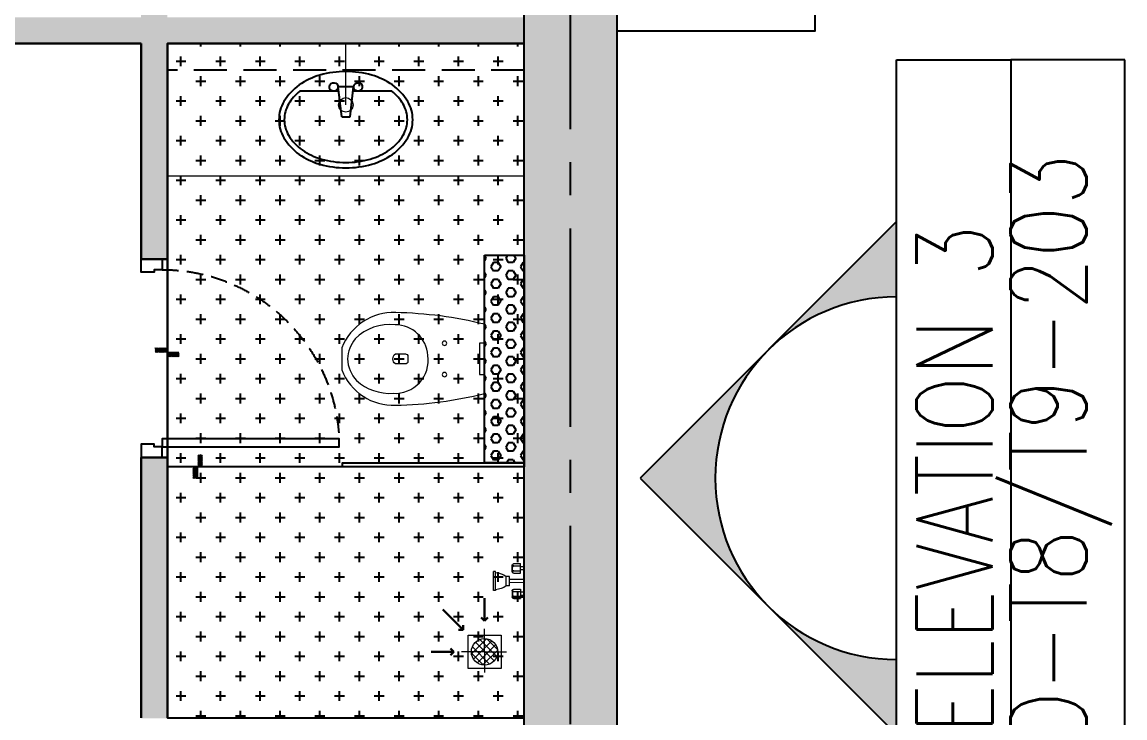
# Model space of a CAD drawing. Header units: millimetres. Extents: x 1066295 to 1300022, y -5734212 to -5454663.
# Drawn here: x 1223717 to 1227890, y -5719796 to -5717165 of the extents above; entities that cross this region are included whole.
import ezdxf

# ---------------------------------------------------------------- set-up
doc = ezdxf.new("R2010")
doc.units = ezdxf.units.MM
doc.header["$LTSCALE"] = 1000
doc.header["$MEASUREMENT"] = 0
for name, pattern in [('AUDIT_D_120904163729-0', [0]), ('T9_KEY PLAN(TYPICAL FLOOR)$0$3BHK-A$0$( Hidden )', [0.375, 0.25, -0.125]), ('T9_KEY PLAN(TYPICAL FLOOR)$0$3BHK-A$0$AUDIT_D_120904163729-0', [0]), ('T9_KEY PLAN(TYPICAL FLOOR)$0$3BHK-A$0$HIDDEN', [0.375, 0.25, -0.125]), ('T9_KEY PLAN(TYPICAL FLOOR)$0$T8_REFUGE COLUMNS$0$CENTER2', [1.125, 0.75, -0.125, 0.125, -0.125])]:
    doc.linetypes.add(name, pattern=pattern)
doc.layers.get('0').update_dxf_attribs({"linetype": 'AUDIT_D_120904163729-0'})
for name, color, linetype in [('T9_KEY PLAN(TYPICAL FLOOR)$0$3BHK-A$0$$1$LEDGE WALL', 5, 'Continuous'), ('T9_KEY PLAN(TYPICAL FLOOR)$0$3BHK-A$0$A-DOOR-FULL', 2, 'Continuous'), ('T9_KEY PLAN(TYPICAL FLOOR)$0$3BHK-A$0$A-HATCH -160', 251, 'T9_KEY PLAN(TYPICAL FLOOR)$0$3BHK-A$0$AUDIT_D_120904163729-0'), ('T9_KEY PLAN(TYPICAL FLOOR)$0$3BHK-A$0$A-SANITARY', 2, 'Continuous'), ('T9_KEY PLAN(TYPICAL FLOOR)$0$3BHK-A$0$a-tile drop', 3, 'Continuous'), ('T9_KEY PLAN(TYPICAL FLOOR)$0$3BHK-A$0$A-TOI SUNK 50MM', 8, 'Continuous'), ('T9_KEY PLAN(TYPICAL FLOOR)$0$3BHK-A$0$APT PLANS-typ$0$TILEDROP', 3, 'Continuous'), ('T9_KEY PLAN(TYPICAL FLOOR)$0$3BHK-A$0$ELEV.', 5, 'Continuous'), ('T9_KEY PLAN(TYPICAL FLOOR)$0$3BHK-A$0$LEDGE WALL', 5, 'Continuous'), ('T9_KEY PLAN(TYPICAL FLOOR)$0$T8(T9 IS SIMILAR) - DIMENSION & TEXTING$0$T8_REFUGE COLUMNS$0$a-section line', 92, 'Continuous'), ('T9_KEY PLAN(TYPICAL FLOOR)$0$T8_REFUGE COLUMNS$0$A-CENTERLINE', 193, 'T9_KEY PLAN(TYPICAL FLOOR)$0$T8_REFUGE COLUMNS$0$CENTER2'), ('T9_KEY PLAN(TYPICAL FLOOR)$0$T8_REFUGE COLUMNS$0$A-RCC COLS', 3, 'Continuous'), ('T9_KEY PLAN(TYPICAL FLOOR)$0$T8_TYPICAL COLUMNS$0$A-RCC COLS', 3, 'Continuous')]:
    doc.layers.add(name, color=color, linetype=linetype)
for name, color, linetype, lineweight in [('T9_KEY PLAN(TYPICAL FLOOR)$0$3BHK-A$0$a-TOI-fixtures', 251, 'Continuous', 0), ('T9_KEY PLAN(TYPICAL FLOOR)$0$3BHK-A$0$A-WALL- 160', 6, 'Continuous', 30), ('T9_KEY PLAN(TYPICAL FLOOR)$0$T8(T9 IS SIMILAR)$0$D&W', 8, 'Continuous', 25)]:
    doc.layers.add(name, color=color, linetype=linetype, lineweight=lineweight)
doc.layers.add('T9_KEY PLAN(TYPICAL FLOOR)$0$T8_REFUGE COLUMNS$0$COL-HATCH', color=7, linetype='Continuous', lineweight=25, true_color=0xa3a3a3)
doc.styles.add('T9_KEY PLAN(TYPICAL FLOOR)$0$3BHK-A$0$Romans 1', font='romans.shx', dxfattribs={"height": 100})
doc.styles.add('T9_KEY PLAN(TYPICAL FLOOR)$0$T8(T9 IS SIMILAR) - DIMENSION & TEXTING$0$T8_REFUGE COLUMNS$0$TEXT1', font='simplex.shx', dxfattribs={"width": 0.8})
doc.dimstyles.new('T9_KEY PLAN(TYPICAL FLOOR)$0$3BHK-A$0$ALPINE S', dxfattribs={"dimscale": 0, "dimtxt": 100, "dimasz": 75, "dimexe": 0, "dimexo": 0, "dimgap": 75, "dimtad": 1, "dimdec": 0, "dimzin": 0, "dimdsep": 46, "dimtxsty": 'T9_KEY PLAN(TYPICAL FLOOR)$0$3BHK-A$0$Romans 1', "dimblk": 'T9_KEY PLAN(TYPICAL FLOOR)$0$3BHK-A$0$_ArchTick', "dimcen": 0.09, "dimclrd": 256, "dimclre": 256, "dimclrt": 7, "dimadec": 0, "dimazin": 0, "dimtfac": 1, "dimtdec": 0, "dimtofl": 0, "dimtmove": 1, "dimatfit": 0, "dimldrblk": 'T9_KEY PLAN(TYPICAL FLOOR)$0$3BHK-A$0$_Open90', "dimfxl": 1, "dimtolj": 1, "dimtzin": 0, "dimarcsym": 0})

# ---------------------------------------------------------------- blocks, each defined once
blk = doc.blocks.new('T9_KEY PLAN(TYPICAL FLOOR)$0$T8_REFUGE COLUMNS')
at = {"layer": 'T9_KEY PLAN(TYPICAL FLOOR)$0$T8_REFUGE COLUMNS$0$COL-HATCH', "linetype": 'ByBlock'}
h = blk.add_hatch(color=256, dxfattribs=at)
h.dxf.hatch_style = 1
h.paths.add_polyline_path([(1215902.093489878, -5706299.862868129), (1216152.093489878, -5706299.862868129), (1216152.093489878, -5708099.863253396), (1215902.093489878, -5708099.863253396)])
h.paths.add_polyline_path([(1215902.093489878, -5708099.863253396), (1213292.093489846, -5708099.863253396), (1213292.093489846, -5707849.863253396), (1215902.093489878, -5707849.863253396)])
h.paths.add_polyline_path([(1196642.142185693, -5706299.862868129), (1196392.142185693, -5706299.862868129), (1196392.142185693, -5708099.863253396), (1196642.142185693, -5708099.863253396)])
h.paths.add_polyline_path([(1215902.069074492, -5723474.863638669), (1216152.069074492, -5723474.863638669), (1216152.069074492, -5721674.863253403), (1215902.069074492, -5721674.863253403)])
h.paths.add_polyline_path([(1215902.069074492, -5721924.863253403), (1213292.06907446, -5721924.863253403), (1213292.06907446, -5721674.863253405), (1215902.069074492, -5721674.863253405)])
h.paths.add_polyline_path([(1196642.069074492, -5723474.863638669), (1196392.069074492, -5723474.863638669), (1196392.069074492, -5721674.863253403), (1196642.069074492, -5721674.863253403)])
h.paths.add_polyline_path([(1198957.069074492, -5709939.863253396), (1199207.069074492, -5709939.863253396), (1199207.069074492, -5714149.863253396), (1198957.069074492, -5714149.863253396)])
h.paths.add_polyline_path([(1197682.069074492, -5711799.863253396), (1197432.069074492, -5711799.863253396), (1197432.069074492, -5709939.863253396), (1197682.069074492, -5709939.863253396)])
h.paths.add_polyline_path([(1184832.069074492, -5718799.863253396), (1185182.069074492, -5718799.863253396), (1185182.069074492, -5709299.863253396), (1184832.069074492, -5709299.863253396)])
h.paths.add_polyline_path([(1194132.069074492, -5714149.863253396), (1193882.069074492, -5714149.863253396), (1193882.069074492, -5709939.863253396), (1194132.069074492, -5709939.863253396)])
h.paths.add_polyline_path([(1189932.06907449, -5714149.863253396), (1190232.069074491, -5714149.863253396), (1190232.069074492, -5709914.863253396), (1189932.069074492, -5709914.863253396)])
h.paths.add_polyline_path([(1189932.069074492, -5719684.863253396), (1190232.069074492, -5719684.863253396), (1190232.069074492, -5715449.863253396), (1189932.069074492, -5715449.863253396)])
h.paths.add_polyline_path([(1194182.069072882, -5719609.863253396), (1193882.069074492, -5719609.863253396), (1193882.069074492, -5717174.863253396), (1194182.069072882, -5717174.863253396)])
h.paths.add_polyline_path([(1215612.069074492, -5719609.863253396), (1215862.069073092, -5719609.863253396), (1215862.069073092, -5715374.863253402), (1215612.069074492, -5715374.863253402)])
h.paths.add_polyline_path([(1210702.069074492, -5711724.863253396), (1207452.069074491, -5711724.863253396), (1207452.069074491, -5711474.861135699), (1210702.069074492, -5711474.861135699)])
h.paths.add_polyline_path([(1210702.069074492, -5713624.863253396), (1207452.069074491, -5713624.863253396), (1207452.069074491, -5713874.865371093), (1210702.069074492, -5713874.865371093)])
h.paths.add_polyline_path([(1210952.069074492, -5711474.861135699), (1210702.069074492, -5711474.861135699), (1210702.069074492, -5713874.863253396), (1210952.069074492, -5713874.863253396)])
h.paths.add_polyline_path([(1202442.065258295, -5712799.863253396), (1202692.069074492, -5712799.863253396), (1202692.069074492, -5710799.863253396), (1202442.065258295, -5710799.863253396)], flags=17)
h.paths.add_polyline_path([(1196682.069077291, -5715374.863253402), (1196932.069074492, -5715374.863253402), (1196932.069074492, -5719609.863253396), (1196682.069077291, -5719609.863253396)])
h.paths.add_polyline_path([(1210052.069074492, -5727009.863253403), (1209752.069074491, -5727009.863253403), (1209752.069074491, -5724474.863253403), (1210052.069074492, -5724474.863253403)])
h.paths.add_polyline_path([(1202492.069074492, -5727009.863253403), (1202792.069074492, -5727009.863253403), (1202792.069074492, -5724474.863253403), (1202492.069074492, -5724474.863253403)])
h.paths.add_polyline_path([(1199382.069074492, -5726829.863253403), (1199132.069074492, -5726829.863253403), (1199132.069074492, -5724474.863253403), (1199382.069074492, -5724474.863253403)])
h.paths.add_polyline_path([(1195392.069074492, -5726519.859366556), (1195742.069074492, -5726519.859366556), (1195742.069074492, -5724724.863253403), (1195392.069074492, -5724724.863253403)])
h.paths.add_polyline_path([(1195742.069074492, -5724124.863883417), (1195392.069074492, -5724124.863883417), (1195392.069074492, -5723274.863253403), (1195742.069074492, -5723274.863253403)])
h.paths.add_polyline_path([(1217152.069074492, -5726519.859366556), (1216802.069074492, -5726519.859366556), (1216802.069074492, -5724724.863253403), (1217152.069074492, -5724724.863253403)])
h.paths.add_polyline_path([(1216802.069074492, -5724124.863883417), (1217152.069074492, -5724124.863883417), (1217152.069074492, -5723274.863253403), (1216802.069074492, -5723274.863253403)])
h.paths.add_polyline_path([(1213162.069074492, -5726829.863253403), (1213412.069074492, -5726829.863253403), (1213412.069074492, -5724474.863253403), (1213162.069074492, -5724474.863253403)])
h.paths.add_polyline_path([(1209602.069074491, -5723474.863253403), (1209852.069074491, -5723474.863253403), (1209852.069074491, -5721674.863253403), (1209602.069074491, -5721674.863253403)])
h.paths.add_polyline_path([(1212262.069074492, -5721674.863253403), (1210752.069074492, -5721674.863253403), (1210752.069074492, -5721924.863253403), (1212262.069074492, -5721924.863253403)])
h.paths.add_polyline_path([(1212742.069074492, -5719224.863253402), (1207452.069074492, -5719224.863253403), (1207452.069074492, -5718974.863253403), (1212742.069074492, -5718974.863253402)])
h.paths.add_polyline_path([(1214067.069074491, -5718349.863253396), (1213817.069074491, -5718349.863253396), (1213817.069074492, -5716424.863253396), (1214067.069074492, -5716424.863253396)])
h.paths.add_polyline_path([(1213587.069074492, -5709939.863253396), (1213337.069074492, -5709939.863253396), (1213337.069074492, -5714149.863253396), (1213587.069074492, -5714149.863253396)])
h.paths.add_polyline_path([(1214862.069074492, -5711799.863253396), (1215112.069074492, -5711799.863253396), (1215112.069074492, -5709939.863253396), (1214862.069074492, -5709939.863253396)])
h.paths.add_polyline_path([(1227712.069074492, -5718799.863253396), (1227362.069074492, -5718799.863253396), (1227362.069074492, -5709299.863253396), (1227712.069074492, -5709299.863253396)])
h.paths.add_polyline_path([(1218412.069074492, -5714149.863253396), (1218662.069074492, -5714149.863253396), (1218662.069074492, -5709939.863253396), (1218412.069074492, -5709939.863253396)])
h.paths.add_polyline_path([(1222612.069074493, -5714149.863253396), (1222312.069074492, -5714149.863253396), (1222312.069074491, -5709914.863253396), (1222612.069074492, -5709914.863253396)])
h.paths.add_polyline_path([(1222612.069074492, -5719684.863253396), (1222312.069074492, -5719684.863253396), (1222312.069074492, -5715449.863253396), (1222612.069074492, -5715449.863253396)])
h.paths.add_polyline_path([(1218362.069076101, -5719609.863253396), (1218662.069074492, -5719609.863253396), (1218662.069074492, -5717174.863253396), (1218362.069076101, -5717174.863253396)])
h.paths.add_polyline_path([(1202742.069074492, -5716974.863253378), (1202992.069074492, -5716974.863253378), (1202992.069074492, -5718974.863253403), (1202742.069074492, -5718974.863253403)])
h.paths.add_polyline_path([(1204842.069074492, -5716974.863253378), (1205092.069074492, -5716974.863253378), (1205092.069074492, -5718974.863253403), (1204842.069074492, -5718974.863253403)])
h.paths.add_polyline_path([(1217152.069084531, -5701889.863253396), (1216802.069084531, -5701889.863253396), (1216802.069077838, -5705049.858736535), (1217152.069077838, -5705049.858736535)])
h.paths.add_polyline_path([(1216802.069077838, -5705649.862623381), (1217152.069077838, -5705649.862623381), (1217152.069077838, -5706499.863253396), (1216802.069077838, -5706499.863253396)])
h.paths.add_polyline_path([(1213162.069077838, -5701089.863253396), (1213412.069077838, -5701089.863253396), (1213412.069077839, -5705299.863253396), (1213162.069077839, -5705299.863253396)])
h.paths.add_polyline_path([(1210052.069074492, -5701089.863253396), (1209752.069074491, -5701089.863253396), (1209752.069074491, -5705299.863253396), (1210052.069074492, -5705299.863253396)])
h.paths.add_polyline_path([(1209602.069074491, -5706299.863253396), (1209852.069074491, -5706299.863253396), (1209852.069074491, -5708099.863253396), (1209602.069074491, -5708099.863253396)])
h.paths.add_polyline_path([(1212262.093489846, -5708099.863253396), (1210752.093489846, -5708099.863253396), (1210752.093489846, -5707849.863253396), (1212262.093489846, -5707849.863253396)])
h.paths.add_polyline_path([(1195392.069077838, -5701889.863253396), (1195742.069077838, -5701889.863253396), (1195742.069077838, -5705049.858736535), (1195392.069077838, -5705049.858736535)])
h.paths.add_polyline_path([(1195742.069077838, -5705649.862623381), (1195392.069077838, -5705649.862623381), (1195392.069077838, -5706499.863253396), (1195742.069077838, -5706499.863253396)])
h.paths.add_polyline_path([(1199382.069077838, -5701089.863253396), (1199132.069077838, -5701089.863253396), (1199132.069077839, -5705299.863253396), (1199382.069077839, -5705299.863253396)])
h.paths.add_polyline_path([(1202492.069074492, -5701089.863253396), (1202792.069074492, -5701089.863253396), (1202792.069074492, -5705299.863253396), (1202492.069074492, -5705299.863253396)])
h.paths.add_polyline_path([(1202942.069074492, -5706299.863253396), (1202692.069074492, -5706299.863253396), (1202692.069074492, -5708099.863253396), (1202942.069074492, -5708099.863253396)])
h.paths.add_polyline_path([(1200282.044659137, -5708099.863253396), (1201792.044659137, -5708099.863253396), (1201792.044659137, -5707849.863253396), (1200282.044659137, -5707849.863253396)])
h.paths.add_polyline_path([(1207452.069074491, -5710799.863253397), (1211787.069074492, -5710799.8632534), (1211787.069074492, -5710549.863253399), (1207452.069074491, -5710549.863253396)])
h.paths.add_polyline_path([(1200042.069074492, -5713849.862096218), (1200042.069074492, -5710549.863253396), (1205092.069074492, -5710549.863253396), (1205092.069074492, -5712999.863253396), (1204842.069074492, -5712999.863253396), (1204841.987936882, -5710799.863253396), (1200292.069074492, -5710799.863253396), (1200292.069074492, -5713849.862096218)])
h.paths.add_polyline_path([(1198907.069074492, -5719224.863253403), (1205092.069074492, -5719224.863253403), (1205092.069074492, -5718974.863253403), (1198907.069074492, -5718974.863253403)])
h.paths.add_polyline_path([(1202942.069074492, -5723474.863253403), (1202692.069074492, -5723474.863253403), (1202692.069074492, -5721674.863253403), (1202942.069074492, -5721674.863253403)])
h.paths.add_polyline_path([(1200282.069074492, -5721674.863253403), (1201792.069074492, -5721674.863253403), (1201792.069074492, -5721924.863253403), (1200282.069074492, -5721924.863253403)])
h.paths.add_polyline_path([(1196932.069074492, -5715624.863253403), (1203832.069074492, -5715624.863253403), (1203832.069074492, -5715374.863253402), (1196932.069074492, -5715374.863253402)])
h.paths.add_polyline_path([(1215612.069074492, -5715624.863253403), (1207452.069074491, -5715624.863253403), (1207452.069074491, -5715374.863253396), (1215612.069074492, -5715374.863253396)])
h.paths.add_polyline_path([(1196642.069074492, -5721924.863253403), (1199252.069074523, -5721924.863253403), (1199252.069074523, -5721674.863253405), (1196642.069074492, -5721674.863253405)])
h.paths.add_polyline_path([(1196642.142185693, -5708099.863253396), (1199252.142185725, -5708099.863253396), (1199252.142185725, -5707849.863253396), (1196642.142185693, -5707849.863253396)])
h.paths.add_polyline_path([(1198007.069074492, -5718974.863253403), (1196932.069074492, -5718974.863253403), (1196932.069074492, -5719224.863253403), (1198007.069074492, -5719224.863253403)])
at = {"layer": 'T9_KEY PLAN(TYPICAL FLOOR)$0$T8_REFUGE COLUMNS$0$A-CENTERLINE'}
blk.add_line((1227537.069074492, -5720797.234274967), (1227537.069074492, -5702690.799446228), dxfattribs=at)
at = {"layer": 'T9_KEY PLAN(TYPICAL FLOOR)$0$T8_REFUGE COLUMNS$0$A-RCC COLS', "linetype": 'ByBlock'}
blk.add_lwpolyline([(1227712.069074492, -5718799.863253396), (1227362.069074492, -5718799.863253396), (1227362.069074492, -5709299.863253396), (1227712.069074492, -5709299.863253396)], close=True, dxfattribs=at)
blk = doc.blocks.new('T9_KEY PLAN(TYPICAL FLOOR)$0$T8_TYPICAL COLUMNS')
at = {"layer": 'T9_KEY PLAN(TYPICAL FLOOR)$0$T8_TYPICAL COLUMNS$0$A-RCC COLS', "linetype": 'ByBlock'}
blk.add_blockref('T9_KEY PLAN(TYPICAL FLOOR)$0$T8_REFUGE COLUMNS', (0, 0), dxfattribs=at)
blk = doc.blocks.new('T9_KEY PLAN(TYPICAL FLOOR)$0$3BHK-A$0$WB1')
at = {"layer": 'T9_KEY PLAN(TYPICAL FLOOR)$0$3BHK-A$0$A-SANITARY', "color": 0, "ltscale": 1000}
for p, q in [((190074.4275287154, -1779394.523975797), (190063.019396601, -1779507.923976208)), ((190106.8275287078, -1779394.523974904), (190119.8654006815, -1779507.92397464)), ((189917.4943719213, -1779491.723980205), (190064.6491297608, -1779491.723976149)), ((190118.0028475421, -1779491.723974677), (190265.3904244707, -1779491.723970615)), ((190061.4971828647, -1779507.923976249), (190121.387614416, -1779507.923974598))]:
    blk.add_line(p, q, dxfattribs=at)
at = {"layer": 'T9_KEY PLAN(TYPICAL FLOOR)$0$3BHK-A$0$A-SANITARY', "color": 0}
blk.add_line((190106.8275287078, -1779394.523974904), (190074.4275287154, -1779394.523975797), dxfattribs=at)
for centre, major_axis, ratio, start_param, end_param in [((190067.1194749585, -1779471.273896596), (-69.6216237991494, 256.7370765237735), 0.9999999990593952, 0.0157386873768661, 0.3429919143429904), ((190067.1194749573, -1779471.273896601), (-64.32167227244054, 237.1929466050228), 0.9999999990200028, 0.0157386873661223, 0.3429919143466876), ((190091.4423999565, -1779555.684945096), (-92.61307213520664, 341.5204657747267), 0.999999999024626, 6.018375225373153, 6.29892399455103), ((190091.4423999567, -1779555.684945094), (-87.31312060689758, 321.9763358500756), 0.999999999106361, 6.018375225394625, 6.298923994549972), ((190091.4423999576, -1779555.684945106), (-92.61307213768049, 341.5204657838493), 0.9999999990614828, 5.737826456290803, 6.018375225385451), ((190091.4423999598, -1779555.684945104), (-87.31312061007938, 321.9763358618085), 0.999999999062802, 5.737826456297902, 6.018375225392878), ((190115.7653203007, -1779471.273895252), (-64.32167226971646, 237.1929465949778), 0.9999999990515334, 5.410573229535954, 5.737826456264241), ((190115.7653203038, -1779471.273895255), (-69.6216238002675, 256.7370765278966), 0.9999999990565938, 5.410573229548953, 5.737826456279893), ((190029.9548044018, -1779417.849685759), (-52.58859086832027, 193.9259721518059), 0.9999999990646924, 0.3429919143267877, 0.7689323414650551), ((190029.9548044024, -1779417.849685753), (-47.2886393389909, 174.3818422233921), 0.999999999050284, 0.3429919143592025, 0.7689323414991902), ((190152.9299879136, -1779417.849682368), (-47.28863934102501, 174.3818422308929), 0.9999999990358628, 4.984632802809628, 5.410573229553857), ((190152.9299879156, -1779417.849682363), (-52.5885908674133, 193.9259721484613), 0.9999999990362176, 4.984632802793965, 5.4105732295378), ((189973.2400018245, -1779384.079879742), (-35.31275431202927, 130.2195038171953), 0.9999999990468084, 0.7689323414813815, 1.305986245472519), ((190209.6447886276, -1779384.079873225), (-35.31275431270032, 130.2195038196696), 0.999999999034842, 4.447578899073675, 4.984632802804931), ((189973.2400018235, -1779384.079879743), (-30.01280278418104, 110.6753738942434), 0.9999999990424933, 0.7689323414641666, 1.305986245453534), ((190209.6447886291, -1779384.079873225), (-30.01280278466949, 110.6753738960445), 0.9999999990274464, 4.447578899080568, 4.984632802806042), ((189973.2400018241, -1779384.07987974), (-35.31275431176152, 130.2195038162079), 0.9999999990494886, 1.305986245481042, 1.84304014922443), ((189973.2400018257, -1779384.079879741), (-30.01280278541712, 110.6753738988015), 0.9999999990109704, 1.305986245478195, 1.843040149201614), ((190209.6447886291, -1779384.079873226), (-30.01280278457673, 110.6753738957025), 0.9999999990363304, 3.91052499509682, 4.447578899087177), ((190209.6447886287, -1779384.079873225), (-35.3127543125276, 130.2195038190329), 0.9999999990416133, 3.910524995080509, 4.447578899069472), ((190029.9548025398, -1779350.310070598), (-47.28863933834624, 174.3818422210148), 0.9999999990745569, 1.843040149225194, 2.204940247538244), ((190152.9299860527, -1779350.310067207), (-47.28863934041713, 174.3818422286516), 0.9999999990631612, 3.548624896414187, 3.910524995057671), ((190029.9548025403, -1779350.310070598), (-52.5885908665655, 193.925972145335), 0.999999999067552, 1.843040149221424, 2.268980575974029), ((190045.2971828679, -1779507.923976697), (-4.239961222196913, 15.63530393806038), 0.9999999990786179, 6.018374833333987, 12.30156014051357), ((190137.587614413, -1779507.923974153), (-4.239961222096778, 15.63530393769116), 0.9999999991258478, 6.018374833345917, 12.3015601405255), ((190152.9299860514, -1779350.310067207), (-52.5885908678603, 193.9259721501098), 0.9999999990584598, 3.484584567917583, 3.910524995062489), ((190067.1194701524, -1779296.885857709), (-69.62162380041981, 256.7370765284583), 0.999999999054961, 2.268980575960653, 2.596233802687748), ((190115.7653154956, -1779296.885856371), (-69.62162379897522, 256.7370765231311), 0.9999999990310844, 3.157331340964725, 3.484584567939553), ((190091.4423904963, -1779212.474807869), (-92.6130721353317, 341.5204657751879), 0.9999999990419088, 2.596233802688454, 2.876782571788676), ((190091.4423904963, -1779212.474807869), (-92.61307213552791, 341.5204657759113), 0.9999999990618637, 2.876782571793717, 3.157331340960593)]:
    blk.add_ellipse(centre, major_axis=major_axis, ratio=ratio, start_param=start_param, end_param=end_param, dxfattribs=at)
blk = doc.blocks.new('*U2399')
for points in [[(-710, -2.842170943040401e-14), (-670, -2.842170943040401e-14), (-670, 29.99999999999997), (-660, 29.99999999999997), (-660, 79.99999999999272), (-709.9999999999416, 79.99999999999272)], [(40, 0), (0, 0), (0, 30), (-10, 30), (-10, 79.99999999999272), (39.99999999994179, 79.99999999999272)], [(0, 0), (-1.13686837721616e-13, -669.9999999999999), (-30.00000000000011, -669.9999999999999), (-29.99999999999989, 2.842170943040401e-14)]]:
    blk.add_lwpolyline(points, close=True)
at = {"color": 0, "linetype": 'ByBlock', "ltscale": 0.25}
blk.add_arc((0.9820691080755068, 0.4067863437524863), 670.9821924162251, 180.0347358578991, 267.6269854862861, dxfattribs=at)
blk = doc.blocks.new('T9_KEY PLAN(TYPICAL FLOOR)$0$3BHK-A$0$EWC 1-flat-3')
at = {"layer": 'T9_KEY PLAN(TYPICAL FLOOR)$0$3BHK-A$0$a-TOI-fixtures', "ltscale": 1.5}
blk.add_line((130.9434098351729, 0), (-130.9434095305263, 0), dxfattribs=at)
for points in [[(-130.9434095305263, 0, -0.0551025148531305), (-175.2631416428846, 336.2381811605271, -0.3218266124509844), (-41.56879519967063, 540.0000000013234), (41.56879551159629, 539.9999999986766, -0.3218266125199904), (175.2631419462078, 336.238181097001, -0.0551025148447866), (130.9434098351729, 0, -27.68123868753246)], [(-13.15298694454427, 214.323847294701, -0.3914484966857894), (-129.3099293503406, 337.7054775856787, -0.2245854457087569), (-76.0964588804211, 489.8802656658536, -0.1606748710854163), (1.519924569e-07, 518.6838982568007, -0.1830162004783544), (81.56410437990148, 484.094283795268, -0.2014238574974507), (130.0282833025281, 346.419558727951, -0.4745073386495287), (-13.15298694454427, 214.323847294701, -2.927417017058934)], [(-9.473684057959195, 290.246520411002), (9.473684363046997, 290.246520411002, 0.4142135624012253), (18.94736857355009, 299.7202046215051), (18.94736857355009, 337.6149414635175, 0.4999999999751525), (-18.9473682674697, 337.6149414643998), (-18.9473682684623, 299.7202046215051, 0.4142135624076185), (-9.473684057959195, 290.246520411002, 0.5304978282697669)]]:
    blk.add_lwpolyline(points, format="xyb", dxfattribs=at)
at = {"layer": 'T9_KEY PLAN(TYPICAL FLOOR)$0$3BHK-A$0$a-TOI-fixtures'}
blk.add_lwpolyline([(-59.21046387618538, 0.000297717259902), (-59.21046387618538, 18.94766613826609), (59.21058875510333, 18.94766613826609), (59.2104696644716, -0.000297717259902)], close=True, dxfattribs=at)
at = {"layer": 'T9_KEY PLAN(TYPICAL FLOOR)$0$3BHK-A$0$a-TOI-fixtures', "ltscale": 1.5}
for centre in [(-59.21052616310046, 151.5789473680495), (59.21052646818825, 151.5789473680495)]:
    blk.add_circle(centre, 8.309231466615541, dxfattribs=at)
blk = doc.blocks.new('T9_KEY PLAN(TYPICAL FLOOR)$0$3BHK-A$0$_ArchTick')
at = {"color": 0, "linetype": 'ByBlock', "const_width": 0.15}
blk.add_lwpolyline([(-0.5, -0.5), (0.5, 0.5)], dxfattribs=at)
blk = doc.blocks.new('T9_KEY PLAN(TYPICAL FLOOR)$0$3BHK-A$0$_Open90')
at = {"color": 0, "linetype": 'ByBlock', "lineweight": -2}
for p, q in [((0, 0), (-1, 0)), ((-0.5, 0.5), (0, 0)), ((0, 0), (-0.5, -0.5))]:
    blk.add_line(p, q, dxfattribs=at)
blk = doc.blocks.new('T9_KEY PLAN(TYPICAL FLOOR)$0$3BHK-A$0$SH-flat-2')
at = {"layer": 'T9_KEY PLAN(TYPICAL FLOOR)$0$3BHK-A$0$a-TOI-fixtures'}
for p, q in [((0.0897292424924672, 41.9999041510746), (14.61109412717633, 41.96888048294932)), ((0.1153661689022556, 53.99987676553427), (14.63673105358612, 53.96885309740901)), ((39.78203696873971, 57.15198346506804), (14.57013483368791, 57.20584656111897)), ((14.58545720076654, 29.96890786848963), (14.6623679799959, 65.96882571186872)), ((39.87427011504769, 65.91496261581779), (14.6623679799959, 65.96882571186872)), ((44.62536237493623, 43.01740525010973), (44.64502356189766, 52.22029103059322)), ((45.89735140220727, 36.20045939460397), (45.94612890656573, 59.03192937187849)), ((-0.0128184632631019, -5.999986307695508), (0.0128184632631019, 5.999986307695508)), ((0.0128184632631019, 5.999986307695508), (56.28379640099593, 5.879768122918903)), ((39.74256958789192, 38.67833802476525), (14.53066745295655, 38.73220112081617)), ((39.79735933581833, 29.91504477243871), (14.58545720076654, 29.96890786848963)), ((43.42382801196071, 31.55861227028072), (44.73235134384593, 33.07593266386539)), ((56.23252254817636, -18.12017710600048), (56.30943332740571, 17.87974073737859)), ((56.30943332740571, 17.87974073737859), (68.30940594186539, 17.85410381108522)), ((68.23249516263604, -18.14581403229385), (68.30940594186539, 17.85410381108522)), ((108.3742690176004, -32.83030842524022), (108.5135574364103, 32.36694593075663)), ((108.5135574364103, 32.36694593075663), (108.5208240061765, 35.76823659613729)), ((108.5208240061765, 35.76823659613729), (116.3477517892606, 35.75151502713561)), ((116.1939302308019, -36.24832065962254), (116.3477517892606, 35.75151502713561)), ((-0.0128184632631019, -5.999986307695508), (56.25815947458614, -6.12020449154079)), ((39.57694155746139, -38.84779745060951), (14.36503942240961, -38.7939343545586)), ((14.4572725687176, -30.03095520380885), (14.38036178948823, -66.03087304718792)), ((39.6691747037694, -30.08481829985977), (14.4572725687176, -30.03095520380885)), ((43.28858762187883, -31.74386601056904), (44.59061578521504, -33.26676362659782)), ((45.74225469573867, -36.39623966068029), (45.69347719138022, -59.22770963795482)), ((56.23252254817636, -18.12017710600048), (68.23249516263604, -18.14581403229385)), ((108.3742690176004, -32.83030842524022), (108.3670024477178, -36.23159909062088)), ((108.3670024477178, -36.23159909062088), (116.1939302308019, -36.24832065962254)), ((-0.1153661689022556, -53.99987676553427), (14.40599871589802, -54.03090043272822)), ((-0.0897292424924672, -41.9999041510746), (14.43163564230781, -42.03092781826852)), ((39.53747417661361, -57.32144289091229), (14.32557204167824, -57.26757979486135)), ((39.59226392454002, -66.08473614323884), (14.38036178948823, -66.03087304718792)), ((44.44114975631237, -43.2076883194968), (44.4214885692345, -52.41057409904897))]:
    blk.add_line(p, q, dxfattribs=at)
for centre, radius, start, end in [((39.75282435852569, 43.47832707036287), 4.799999999999998, 269.8775925983494, 359.8775926183169), ((39.77152957255022, 52.23374698963016), 4.799999999999998, 359.8775926183169, 89.8775925983494), ((39.79229173925705, 61.95197251066566), 4.799999999999998, 269.8775925983494, 359.8775926183169), ((39.86401534441393, 61.11497357022017), 4.799999999999998, 359.8775926183169, 89.8775925983494), ((41.14613945549353, 59.04199445992708), 4.799999999999998, 359.8775926183169, 46.44489964919602), ((39.73231481737457, 33.87834897916764), 4.799999999999998, 359.8775926183169, 89.8775925983494), ((39.80761410633568, 34.71503381803632), 4.799999999999998, 269.8775925983494, 359.8775926183169), ((41.09736235649324, 36.21071416512132), 4.799999999999998, 319.225814196031, 359.8775926183169), ((114.7754962771432, -47.92429682146758), 80.53505783733691, 94.45948857713338, 125.2375161767863), ((39.58719632797875, -34.04780840501189), 4.799999999999998, 269.8775925983494, 359.8775926183169), ((39.56668678682763, -43.64778649620711), 4.799999999999998, 359.8775926183169, 89.8775925983494), ((39.65891993325204, -34.88480734545738), 4.799999999999998, 359.8775926183169, 89.8775925983494), ((40.94226564990822, -36.38598489016295), 4.799999999999998, 359.8775926183169, 40.52937102270659), ((114.9792200268712, 47.43344530556351), 80.53505783733691, 234.5176689941449, 265.2956966200736), ((39.52721940609627, -62.12143193650991), 4.799999999999998, 359.8775926183169, 89.8775925983494), ((39.54798157280311, -52.40320641547441), 4.799999999999998, 269.8775925983494, 359.8775926183169), ((39.60251869505737, -61.28474709764123), 4.799999999999998, 269.8775925983494, 359.8775926183169), ((40.89348855090793, -59.21726518496871), 4.799999999999998, 313.3102855457452, 359.8775926183169)]:
    blk.add_arc(centre, radius, start, end, dxfattribs=at)
blk = doc.blocks.new('T9_KEY PLAN(TYPICAL FLOOR)$0$3BHK-A$0$TILE DROP -x')
at = {"layer": 'T9_KEY PLAN(TYPICAL FLOOR)$0$3BHK-A$0$APT PLANS-typ$0$TILEDROP'}
h = blk.add_hatch(dxfattribs=at)
h.set_pattern_fill('ACET-2D-ANSI31', color=8, scale=90, angle=89.99999999999999, style=0)
h.set_pattern_definition([(135, (-851695.9139893535, 5365039.182609772), (-7.954951288348662, -7.954951288348659), [])])
h.paths.add_polyline_path([(-58323.94854449527, -19205.88290157635), (-58323.94854449527, -19023.73387729563), (-58261.51981097856, -19023.73387729563), (-58261.51981097856, -19205.88290157635)])
edge = h.paths.add_edge_path()
edge.add_line((-58323.94854449527, -19381.16774707194), (-58393.72960459582, -19381.16774707194))
edge.add_line((-58323.9485444997, -19205.88290157635), (-58323.94854449527, -19381.16774707194))
edge.add_line((-58393.08517707838, -19205.88290157635), (-58323.9485444997, -19205.88290157635))
edge.add_line((-58393.08517707464, -19381.16774707194), (-58393.08517707838, -19205.88290157635))
at = {"layer": 'T9_KEY PLAN(TYPICAL FLOOR)$0$3BHK-A$0$APT PLANS-typ$0$TILEDROP', "color": 1}
blk.add_line((-58153.93408855224, -19205.88290150836), (-58434.03095930733, -19205.88290150836), dxfattribs=at)
at = {"layer": 'T9_KEY PLAN(TYPICAL FLOOR)$0$3BHK-A$0$APT PLANS-typ$0$TILEDROP', "color": 20, "const_width": 10}
for points in [[(-58261.51981097856, -19205.88290157635), (-58261.51981097856, -19023.73387729563)], [(-58323.94854449527, -19381.16774707194), (-58323.94854449527, -19205.88290157635)], [(-58323.94854449527, -19205.88290157635), (-58261.51981097856, -19205.88290157635)]]:
    blk.add_lwpolyline(points, dxfattribs=at)
blk = doc.blocks.new('T9_KEY PLAN(TYPICAL FLOOR)$0$3BHK-A$0$A$C1DA736AB')
at = {"layer": 'T9_KEY PLAN(TYPICAL FLOOR)$0$3BHK-A$0$a-TOI-fixtures', "linetype": 'ByBlock'}
for points in [[(117.0387634050567, 0.417050295509398, -1.444221873203588e-07), (202.2607585566584, 0.417050295509398, -1.444221873203588e-07)], [(81.71770091936924, -82.77827512752265, -1.444221873203588e-07), (158.1694625304081, -159.9498260067776, -1.444221873203588e-07)], [(0.4170502950437367, -117.0387634048238, -1.444221873203588e-07), (0.4170502950437367, -202.2607585564256, -1.444221873203588e-07)]]:
    blk.add_leader(points, dimstyle='T9_KEY PLAN(TYPICAL FLOOR)$0$3BHK-A$0$ALPINE S', override={"dimscale": 1, "dimasz": 25, "dimtad": 0, "dimfxl": 5, "dimtfill": 1, "dimarcsym": 1}, dxfattribs=at)
blk = doc.blocks.new('T9_KEY PLAN(TYPICAL FLOOR)$0$3BHK-A$0$Type-A-First Floor Plan-bottom-up$0$FLOOR TRAP-flat-6')
at = {"layer": 'T9_KEY PLAN(TYPICAL FLOOR)$0$3BHK-A$0$a-TOI-fixtures'}
h = blk.add_hatch(dxfattribs=at)
h.set_pattern_fill('ACET-2D-_USER', color=256, scale=20, angle=45, style=0, double=1, pattern_type=0)
h.set_pattern_definition([(45, (-789896.9811593808, 5385770.065510595), (-14.14213562373095, 14.14213562373095), []), (135, (-789896.9811593808, 5385770.065510595), (-14.14213562373095, -14.14213562373095), [])])
edge = h.paths.add_edge_path()
edge.add_arc((150, 150), 50, 0, 360)
for q in [(150, 228.6066128518432), (67.63823741488159, 150), (237.4005553794559, 150), (150, 63.56981365382671)]:
    blk.add_line((150, 150), q, dxfattribs=at)
blk.add_lwpolyline([(87.5, 212.5), (212.5, 212.5), (212.5, 87.5), (87.5, 87.5)], close=True, dxfattribs=at)
blk.add_circle((150, 150), 50, dxfattribs=at)
at = {"layer": 'T9_KEY PLAN(TYPICAL FLOOR)$0$3BHK-A$0$A-WALL- 160', "linetype": 'ByBlock'}
blk.add_blockref('T9_KEY PLAN(TYPICAL FLOOR)$0$3BHK-A$0$A$C1DA736AB', (149.5829497049563, 149.5829497044906, 1.444221873203588e-07), dxfattribs=at)
blk = doc.blocks.new('T9_KEY PLAN(TYPICAL FLOOR)')
at = {"layer": 'T9_KEY PLAN(TYPICAL FLOOR)$0$3BHK-A$0$A-HATCH -160', "linetype": 'ByBlock'}
h = blk.add_hatch(dxfattribs=at)
h.set_pattern_fill('ZIGZAG', color=8, scale=250)
h.set_pattern_definition([(0, (0, 0), (31.25, 31.25), [31.25, -31.25]), (90, (31.25, 0), (-31.25, 31.25), [31.25, -31.25])])
h.paths.add_polyline_path([(1227361.810499544, -5714749.522536795), (1226011.855615048, -5714749.522536795), (1226011.855615048, -5714149.530156033), (1225911.855615048, -5714149.530156033), (1225911.855615047, -5714749.522536796), (1223831.855615048, -5714749.522536794), (1223831.857409088, -5714049.530156038), (1223512.139249478, -5714049.530156038), (1223512.138876539, -5714149.529336616), (1223731.855615048, -5714149.530156032), (1223731.855615048, -5715449.514917555), (1223512.139249478, -5715449.51409814), (1223512.139249474, -5715549.51409814), (1223831.855615048, -5715549.514917555), (1223831.855615048, -5714849.522536794), (1225911.855615048, -5714849.522536796), (1225911.855615048, -5715664.522575024), (1226011.855615048, -5715664.522575024), (1226011.855615048, -5714849.522536796), (1227361.810426882, -5714849.522536795)])
h.paths.add_polyline_path([(1227361.810499544, -5713249.522536795), (1226761.855615048, -5713249.522536795), (1226761.855615048, -5713149.522536795), (1227361.810499544, -5713149.522536795)])
h.paths.add_polyline_path([(1226011.855615048, -5710699.522536795), (1225911.855615048, -5710699.522536795), (1225911.855615048, -5713249.522536795), (1226011.855615048, -5713249.522536795)])
h.paths.add_polyline_path([(1226011.855615047, -5717399.522536796), (1225911.855615048, -5717399.522536796), (1225911.855615048, -5716414.522575024), (1226011.855615047, -5716414.522575024)])
h.paths.add_polyline_path([(1217642.444272386, -5715375.036354472), (1218462.334628875, -5715375.036354472), (1218462.334628875, -5715475.036354472), (1217642.444272386, -5715475.036354472)])
h.paths.add_polyline_path([(1216742.444272386, -5715375.036354472), (1215862.356808129, -5715375.036354472), (1215862.356808129, -5715475.036354472), (1216742.444272386, -5715475.036354472)])
h.paths.add_polyline_path([(1218412.069074492, -5714149.863253396), (1216012.225584287, -5714149.863253396), (1216012.225584287, -5714049.863253396), (1218412.069074492, -5714049.863253396)])
h.paths.add_polyline_path([(1215112.225584287, -5711800.181709221), (1215012.225584288, -5711800.181709221), (1215012.225584288, -5714149.863253396), (1215112.225584287, -5714149.863253396)])
h.paths.add_polyline_path([(1214262.225584287, -5714149.863253396), (1213585.895075016, -5714149.8632534), (1213585.895075016, -5714049.864075297), (1214262.225584287, -5714049.864075294)])
h.paths.add_polyline_path([(1215772.373422644, -5720209.680859635), (1216462.363763795, -5720209.680859635), (1216462.258955141, -5720109.67283003), (1216462.360417759, -5720109.680760187), (1216362.363763795, -5720109.680761732), (1215772.373422644, -5720109.680761732)])
h.paths.add_polyline_path([(1219147.35105586, -5709939.875150409), (1218662.334628875, -5709939.579262356), (1218662.334628875, -5710040.054321727), (1219147.274345211, -5710040.054321727)])
h.paths.add_polyline_path([(1225911.8950719, -5708554.689457888), (1225352.25567498, -5708554.767533203), (1225352.25567498, -5708654.722368735), (1225911.892169264, -5708654.722368767)])
h.paths.add_polyline_path([(1218362.334627266, -5715723.976018655), (1218462.334628875, -5715723.976018655), (1218462.334628875, -5715473.976018655), (1218362.334627266, -5715473.976018655)])
at = {"layer": 'T9_KEY PLAN(TYPICAL FLOOR)$0$3BHK-A$0$A-TOI SUNK 50MM'}
h = blk.add_hatch(dxfattribs=at)
h.set_pattern_fill('CROSS', color=8, scale=300, style=0)
h.set_pattern_definition([(0, (-0.6522651603445411, 1286.837772073224), (75, 75), [37.5, -112.5]), (90, (18.09773483965546, 1268.087772073224), (-74.99999999999999, 75), [37.5, -112.5])])
h.paths.add_polyline_path([(1226011.855615048, -5713148.462200977), (1227362.151780465, -5713148.462200977), (1227362.151780465, -5710698.462200979), (1226011.855615048, -5710698.462200979)])
h.paths.add_polyline_path([(1227362.14875753, -5714848.571983565), (1226011.855615048, -5714848.571983565), (1226011.855615048, -5717398.462200975), (1227362.14875753, -5717398.462200975)])
at = {"layer": 'T9_KEY PLAN(TYPICAL FLOOR)$0$3BHK-A$0$LEDGE WALL'}
h = blk.add_hatch(dxfattribs=at)
h.set_pattern_fill('HEX', color=8, scale=150, angle=180)
h.set_pattern_definition([(180, (0, 0), (-3.977157145218401e-15, -32.47595264191645), [18.75, -37.5]), (299.9999999999999, (0, 0), (28.125, 16.23797632095821), [18.74999999999999, -37.49999999999999]), (240, (-18.75, 0), (28.12499999999999, -16.23797632095823), [18.74999999999999, -37.49999999999999])])
h.paths.add_polyline_path([(1227211.81012528, -5715648.462200978), (1227361.81012528, -5715648.462200978), (1227361.810125322, -5716433.46220059), (1227211.810125322, -5716433.46220059)])
at = {"layer": 'T9_KEY PLAN(TYPICAL FLOOR)$0$T8(T9 IS SIMILAR) - DIMENSION & TEXTING$0$T8_REFUGE COLUMNS$0$a-section line', "extrusion": (1.108003958524235e-09, 6.496915289440713e-15, 1)}
h = blk.add_hatch(color=8, dxfattribs=at)
edge = h.paths.add_edge_path()
edge.add_line((1228770.623717292, -5715805.893690143), (1228770.623717286, -5715521.826029007))
edge.add_line((1228770.623717287, -5715521.826029007), (1227800.75605607, -5716491.693690247))
edge.add_line((1227800.756056069, -5716491.693690248), (1228770.623717302, -5717461.561351453))
edge.add_line((1228770.623717303, -5717461.561351452), (1228770.623717297, -5717177.493690317))
edge.add_ellipse((1228770.623717294, -5716491.69369023), major_axis=(-484.9338306081196, -484.9338306178915), ratio=0.9999999999999926, start_angle=-134.99999999999972, end_angle=45.00000000000023, ccw=False)
at = {"linetype": 'ByBlock'}
blk.add_lwpolyline([(1228462.069074492, -5714599.863253396), (1227712.069074492, -5714599.863253396), (1227712.069074492, -5714799.863253396), (1228462.069074492, -5714799.863253396)], close=True, dxfattribs=at)
at = {"layer": 'T9_KEY PLAN(TYPICAL FLOOR)$0$3BHK-A$0$$1$LEDGE WALL', "color": 8, "linetype": 'T9_KEY PLAN(TYPICAL FLOOR)$0$3BHK-A$0$( Hidden )', "ltscale": 0.5}
blk.add_line((1227362.14875753, -5714948.571983565, 0.4895635743113104), (1226011.921835233, -5714948.662032906, 0.5138890929442232), dxfattribs=at)
at = {"layer": 'T9_KEY PLAN(TYPICAL FLOOR)$0$3BHK-A$0$A-TOI SUNK 50MM', "color": 8}
blk.add_line((1226011.855615048, -5716413.462239207, 0.4895635743113104), (1226011.855615048, -5715663.462239207, 0.4895635743113104), dxfattribs=at)
at = {"layer": 'T9_KEY PLAN(TYPICAL FLOOR)$0$3BHK-A$0$A-TOI SUNK 50MM', "color": 8, "elevation": 0.4895635743113104}
blk.add_lwpolyline([(1227362.14875753, -5714848.571983565), (1226011.855615048, -5714848.571983565), (1226011.855615048, -5717398.462200975), (1227362.14875753, -5717398.462200975)], close=True, dxfattribs=at)
at = {"layer": 'T9_KEY PLAN(TYPICAL FLOOR)$0$3BHK-A$0$a-TOI-fixtures', "color": 8}
blk.add_line((1226361.693472392, -5714848.571983565, 0.4895635743113104), (1227011.972476589, -5714848.571983565, 0.4895635743113104), dxfattribs=at)
at = {"layer": 'T9_KEY PLAN(TYPICAL FLOOR)$0$3BHK-A$0$a-TOI-fixtures', "color": 8, "extrusion": (2.530263042999999e-07, -3.570186000000046e-09, 0.999999999999968)}
blk.add_line((1226686.832988946, -5715080.185681146, 0.4895635743113104), (1226686.832974491, -5714848.571983565, 0.4895635743113104), dxfattribs=at)
at = {"layer": 'T9_KEY PLAN(TYPICAL FLOOR)$0$3BHK-A$0$a-TOI-fixtures', "color": 8, "ltscale": 500}
blk.add_line((1226011.855615048, -5715348.571983565, 0.5138890929442232), (1227361.810159022, -5715348.571983565, 0.5138890929442232), dxfattribs=at)
at = {"layer": 'T9_KEY PLAN(TYPICAL FLOOR)$0$3BHK-A$0$a-TOI-fixtures', "color": 8, "extrusion": (2.530263042999999e-07, -3.570186000000046e-09, 0.999999999999968)}
blk.add_circle((1226686.832988791, -5715080.185681148, 0.8203506825561208), 27.50689239474105, dxfattribs=at)
at = {"layer": 'T9_KEY PLAN(TYPICAL FLOOR)$0$3BHK-A$0$A-WALL- 160', "color": 8, "linetype": 'ByBlock'}
for p, q in [((1223831.855615048, -5714848.462200977, 0.4895635743113104), (1225911.855615048, -5714848.462200979, 0.4895635743113104)), ((1225911.855615048, -5714848.462200979, 0.4895635743113104), (1225911.855615048, -5715663.462239207, 0.4895635743113104)), ((1226011.855615048, -5714848.462200979, 0.4895635743113104), (1227361.810426882, -5714848.462200978, 0.4895635743113104)), ((1226011.855615048, -5714848.462200979, 0.4895635743113104), (1226011.855615048, -5715663.462239207, 0.4895635743113104)), ((1225911.855615048, -5715663.462239207, 0.4895635743113104), (1226011.855615048, -5715663.462239207, 0.4895635743113104)), ((1225911.855615048, -5716413.462239207, 0.4895635743113104), (1226011.855615048, -5716413.462239207, 0.4895635743113104)), ((1225911.855615048, -5716413.462239207, 0.4895635743113104), (1225911.855615047, -5717398.462200979, 0.4895635743113104)), ((1226011.855615048, -5716413.462239207, 0.4895635743113104), (1226011.855615047, -5717398.462200979, 0.4895635743113104))]:
    blk.add_line(p, q, dxfattribs=at)
at = {"layer": 'T9_KEY PLAN(TYPICAL FLOOR)$0$3BHK-A$0$ELEV.', "color": 8}
blk.add_line((1226674.310077594, -5716448.462200978, 0.4895635743113104), (1226011.864939047, -5716448.462200978, 0.4895635743113104), dxfattribs=at)
at = {"layer": 'T9_KEY PLAN(TYPICAL FLOOR)$0$3BHK-A$0$ELEV.', "color": 8, "elevation": 0.4895635743113104}
blk.add_lwpolyline([(1227361.81012528, -5716448.462201097), (1226674.310077594, -5716448.462200978), (1226674.310077594, -5716433.462201334), (1227361.81012528, -5716433.462200499)], close=True, dxfattribs=at)
at = {"layer": 'T9_KEY PLAN(TYPICAL FLOOR)$0$3BHK-A$0$LEDGE WALL', "color": 8, "elevation": 0.4895635743113104}
blk.add_lwpolyline([(1227211.81012528, -5715648.462200978), (1227361.81012528, -5715648.462200978), (1227361.810125322, -5716433.46220059), (1227211.810125322, -5716433.46220059)], close=True, dxfattribs=at)
at = {"layer": 'T9_KEY PLAN(TYPICAL FLOOR)$0$T8(T9 IS SIMILAR) - DIMENSION & TEXTING$0$T8_REFUGE COLUMNS$0$a-section line', "linetype": 'Continuous'}
for p, q in [((1228770.62371724, -5714910.007040115, 0.4895635742985152), (1229202.623717305, -5714910.0070401, 0.4895630956539849)), ((1228770.623717421, -5718061.073005192, 0.4895635743115777), (1228770.62371724, -5714910.007040115, 0.4895635742985152)), ((1229634.623717372, -5714910.007040087, 0.4895626170095483), (1229202.623717305, -5714910.0070401, 0.4895630956539849)), ((1229202.623717305, -5714910.0070401, 0.4895630956539849), (1229202.623717493, -5718061.073005144, 0.4895630955933667)), ((1229202.623717305, -5714910.0070401, 0.4895630956539849), (1229202.623717493, -5718061.073005144, 0.4895630955933667)), ((1229634.623717557, -5718061.073005129, 0.4895626169488386), (1229634.623717372, -5714910.007040087, 0.4895626170095483)), ((1228770.623717236, -5715521.826028896, 0.4895635743097583), (1227800.756056025, -5716491.693690138, 0.4895646488787379)), ((1229634.623717421, -5715805.893690012, 0.4895626169825928), (1229634.623717413, -5715521.826028867, 0.4895626170058076)), ((1227800.756056025, -5716491.693690138, 0.4895646488787379), (1228770.623717262, -5717461.561351364, 0.4895635743162135))]:
    blk.add_line(p, q, dxfattribs=at)
at = {"layer": 'T9_KEY PLAN(TYPICAL FLOOR)$0$T8(T9 IS SIMILAR) - DIMENSION & TEXTING$0$T8_REFUGE COLUMNS$0$a-section line', "extrusion": (1.108003958448512e-09, 6.496977858826562e-15, 1)}
blk.add_ellipse((1228770.623717246, -5716491.693690112, 0.489563574315766), major_axis=(-484.933830608124, -484.9338306178947, 5.373117545037624e-07), ratio=0.9999999999999875, start_param=3.926990816987248, end_param=7.068583470577041, dxfattribs=at)
at = {"layer": 'T9_KEY PLAN(TYPICAL FLOOR)$0$T8(T9 IS SIMILAR) - DIMENSION & TEXTING$0$T8_REFUGE COLUMNS$0$a-section line', "linetype": 'Continuous', "extrusion": (1.108003958458097e-09, 6.496949109750782e-15, 0.9999999999999998)}
blk.add_ellipse((1228770.623717246, -5716491.693690112, 0.489563574315766), major_axis=(-484.9338306178886, 484.9338306081182, 5.373054533244497e-07), ratio=0.9999999999999856, start_param=5.497787143782131, end_param=8.639379797371923, dxfattribs=at)
at = {"layer": 'T9_KEY PLAN(TYPICAL FLOOR)$0$3BHK-A$0$A-DOOR-FULL', "color": 8, "linetype": 'T9_KEY PLAN(TYPICAL FLOOR)$0$3BHK-A$0$HIDDEN', "extrusion": (0, 0, -1), "zscale": -1, "rotation": 270}
blk.add_blockref('*U2399', (-1225991.855615048, -5716373.462239207, -0.4895635743113104), dxfattribs=at)
at = {"layer": 'T9_KEY PLAN(TYPICAL FLOOR)$0$3BHK-A$0$a-tile drop', "color": 8, "xscale": 0.25, "yscale": 0.25, "zscale": 0.25, "rotation": 90}
blk.add_blockref('T9_KEY PLAN(TYPICAL FLOOR)$0$3BHK-A$0$TILE DROP -x', (1221210.384889705, -5701434.038220527, 0.4895635743113104), dxfattribs=at)
at = {"layer": 'T9_KEY PLAN(TYPICAL FLOOR)$0$3BHK-A$0$a-tile drop', "color": 8, "xscale": 0.25, "yscale": 0.25, "zscale": 0.25}
blk.add_blockref('T9_KEY PLAN(TYPICAL FLOOR)$0$3BHK-A$0$TILE DROP -x', (1240708.077082903, -5711647.095982771, 0.4895635743113104), dxfattribs=at)
at = {"layer": 'T9_KEY PLAN(TYPICAL FLOOR)$0$3BHK-A$0$a-TOI-fixtures', "color": 8, "rotation": 179.9999999999999}
for name, p in [('T9_KEY PLAN(TYPICAL FLOOR)$0$3BHK-A$0$WB1', (1416778.275392753, -7494520.311707661, 0.4895634348580467)), ('T9_KEY PLAN(TYPICAL FLOOR)$0$3BHK-A$0$Type-A-First Floor Plan-bottom-up$0$FLOOR TRAP-flat-6', (1227361.81012528, -5716998.462239566, 0.4895635743113104))]:
    blk.add_blockref(name, p, dxfattribs=at)
at = {"layer": 'T9_KEY PLAN(TYPICAL FLOOR)$0$3BHK-A$0$a-TOI-fixtures', "color": 8, "extrusion": (0, 0, -1), "zscale": -1, "rotation": 270}
blk.add_blockref('T9_KEY PLAN(TYPICAL FLOOR)$0$3BHK-A$0$EWC 1-flat-3', (-1227211.810125284, -5716040.958977101, -0.4895635743113104), dxfattribs=at)
at = {"layer": 'T9_KEY PLAN(TYPICAL FLOOR)$0$3BHK-A$0$a-TOI-fixtures', "color": 8, "extrusion": (0, 0, -1), "zscale": -1}
blk.add_blockref('T9_KEY PLAN(TYPICAL FLOOR)$0$3BHK-A$0$SH-flat-2', (-1227361.81012528, -5716880.962239443, -0.4895635743113104), dxfattribs=at)
at = {"layer": 'T9_KEY PLAN(TYPICAL FLOOR)$0$T8(T9 IS SIMILAR)$0$D&W', "color": 8, "linetype": 'ByBlock'}
blk.add_blockref('T9_KEY PLAN(TYPICAL FLOOR)$0$T8_TYPICAL COLUMNS', (0, 0), dxfattribs=at)
at = {"layer": 'T9_KEY PLAN(TYPICAL FLOOR)$0$T8(T9 IS SIMILAR) - DIMENSION & TEXTING$0$T8_REFUGE COLUMNS$0$a-section line', "extrusion": (1.108003958470505e-09, -6.496870584158025e-15, 1), "char_height": 288.0000000000001, "width": 3463.413954958071, "attachment_point": 5, "style": 'T9_KEY PLAN(TYPICAL FLOOR)$0$T8(T9 IS SIMILAR) - DIMENSION & TEXTING$0$T8_REFUGE COLUMNS$0$TEXT1'}
for s, insert, text_direction in [('AD-T8/T9-203', (1229393.218507553, -5716473.893425289, 0.4895628528285065), (-5.798377871127395e-11, 1, 6.496934830414365e-15)), ('ELEVATION 3', (1228989.929369544, -5716495.674499356, 0.4895633312930328), (-5.798355667475089e-11, 1, 6.496934830168347e-15))]:
    blk.add_mtext(s, dxfattribs=dict(at, insert=insert, text_direction=text_direction))
blk = doc.blocks.new('T9_PROFILE SECTIONS')
at = {"linetype": 'ByBlock'}
blk.add_blockref('T9_KEY PLAN(TYPICAL FLOOR)', (0.1954254168085754, 0.8355880156159401), dxfattribs=at)

msp = doc.modelspace()

# ---------------------------------------------------------------- block references
at = {"linetype": 'ByBlock'}
msp.add_blockref('T9_PROFILE SECTIONS', (-1745.208350555273, -2398.398782938719, 0.3917381798181951), dxfattribs=at)

doc.saveas('drawing.dxf')
